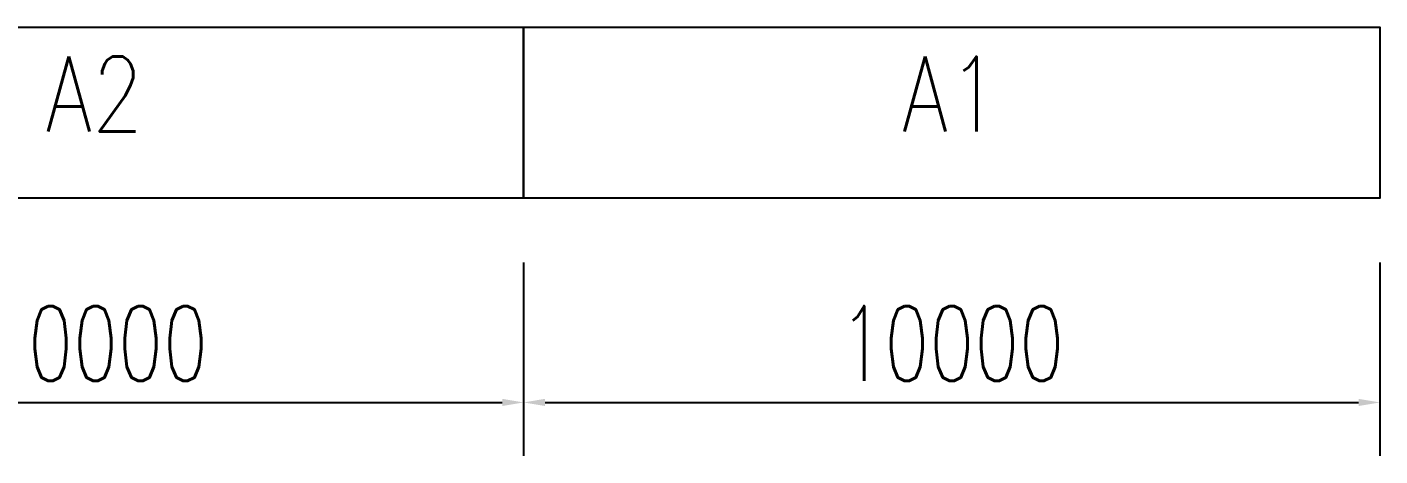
# Model space of a CAD drawing. Header units: millimetres. Extents: x 7263 to 319917, y -161937 to 156976.
# Drawn here: x 153405 to 169204, y -66911 to -61902 of the extents above; entities that cross this region are included whole.
import ezdxf

# ---------------------------------------------------------------- set-up
doc = ezdxf.new("R2010")
doc.units = ezdxf.units.MM
doc.header["$LTSCALE"] = 1000
doc.layers.add('PUB_TEXT', color=7, linetype='Continuous')
doc.layers.add('W-STEEL_FRAME钢架', color=3, linetype='Continuous')
doc.styles.get("Standard").update_dxf_attribs({"font": 'simplex.shx', "width": 0.8, "bigfont": 'hztxt.shx'})
doc.styles.add('STANDARD_T3', font='simplex.shx', dxfattribs={"width": 0.7, "bigfont": 'hztxt.shx'})
doc.dimstyles.new('W&&250', dxfattribs={"dimtxt": 875, "dimasz": 250, "dimexe": 625, "dimexo": 750, "dimgap": 250, "dimtad": 1, "dimdec": 0, "dimzin": 0, "dimdsep": 46, "dimtxsty": 'STANDARD_T3', "dimcen": 0.09, "dimclrd": 1, "dimclre": 1, "dimclrt": 7, "dimazin": 2, "dimtfac": 1, "dimtdec": 0, "dimtix": 1, "dimtmove": 2, "dimatfit": 3, "dimfxl": 0, "dimtolj": 1, "dimtzin": 0, "dimarcsym": 0})

# ---------------------------------------------------------------- blocks, each defined once
blk = doc.blocks.new('*U562')
at = {"layer": 'W-STEEL_FRAME钢架'}
blk.add_lwpolyline([(-5000, 1000), (5000, 1000), (5000, -1000), (-5000, -1000)], close=True, dxfattribs=at)
blk = doc.blocks.new('*U563')
at = {"layer": 'W-STEEL_FRAME钢架', "color": 0, "linetype": 'ByBlock', "lineweight": -2, "transparency": 16777216}
for p in [(70000, 0), (80000, 0)]:
    blk.add_blockref('*U562', p, dxfattribs=at)
blk = doc.blocks.new('*D572')
at = {"layer": 'Defpoints', "color": 0, "transparency": 16777216}
for p in [(149204, -63902), (159204, -63902), (159204, -66286)]:
    blk.add_point(p, dxfattribs=at)
at = {"layer": 'W-STEEL_FRAME钢架', "color": 1, "lineweight": -2, "transparency": 16777216}
for p, q in [((149204, -64652), (149204, -66911)), ((159204, -64652), (159204, -66911)), ((149454, -66286), (158954, -66286))]:
    blk.add_line(p, q, dxfattribs=at)
at = {"layer": 'W-STEEL_FRAME钢架', "color": 1, "transparency": 16777216}
for points in [[(149454, -66244), (149454, -66328), (149204, -66286)], [(158954, -66244), (158954, -66328), (159204, -66286)]]:
    blk.add_solid(points, dxfattribs=at)
at = {"layer": 'W-STEEL_FRAME钢架', "color": 7, "transparency": 16777216, "insert": (154204, -65598), "char_height": 875, "attachment_point": 5, "style": 'STANDARD_T3'}
blk.add_mtext('\\A1;10000', dxfattribs=at)
blk = doc.blocks.new('*D573')
at = {"layer": 'Defpoints', "color": 0, "transparency": 16777216}
for p in [(159204, -63902), (169204, -63902), (169204, -66286)]:
    blk.add_point(p, dxfattribs=at)
at = {"layer": 'W-STEEL_FRAME钢架', "color": 1, "lineweight": -2, "transparency": 16777216}
for p, q in [((159204, -64652), (159204, -66911)), ((169204, -64652), (169204, -66911)), ((159454, -66286), (168954, -66286))]:
    blk.add_line(p, q, dxfattribs=at)
at = {"layer": 'W-STEEL_FRAME钢架', "color": 1, "transparency": 16777216}
for points in [[(159454, -66244), (159454, -66328), (159204, -66286)], [(168954, -66244), (168954, -66328), (169204, -66286)]]:
    blk.add_solid(points, dxfattribs=at)
at = {"layer": 'W-STEEL_FRAME钢架', "color": 7, "transparency": 16777216, "insert": (164204, -65598), "char_height": 875, "attachment_point": 5, "style": 'STANDARD_T3'}
blk.add_mtext('\\A1;10000', dxfattribs=at)

msp = doc.modelspace()

# ---------------------------------------------------------------- block references
at = {"layer": 'W-STEEL_FRAME钢架'}
msp.add_blockref('*U563', (84203.8, -62901.7), dxfattribs=at)

# ---------------------------------------------------------------- texts
at = {"layer": 'PUB_TEXT', "width": 0.8}
for s, p in [('A2', (153622.2, -63121.6)), ('A1', (163622.2, -63121.6))]:
    msp.add_text(s, height=875, dxfattribs=at).set_placement(p)

# ---------------------------------------------------------------- dimensions: what is measured, and where the dimension line sits
at = {"layer": 'W-STEEL_FRAME钢架'}
for base, p1, p2, picture, middle in [((159203.8, -66285.9), (149203.8, -63901.7), (159203.8, -63901.7), '*D572', (154203.8, -65598.4)), ((169203.8, -66285.9), (159203.8, -63901.7), (169203.8, -63901.7), '*D573', (164203.8, -65598.4))]:
    dim = msp.add_linear_dim(base=base, p1=p1, p2=p2, dimstyle='W&&250', dxfattribs=at)
    dim.commit()
    dim.dimension.update_dxf_attribs({"geometry": picture, "text_midpoint": middle})

doc.saveas('drawing.dxf')
